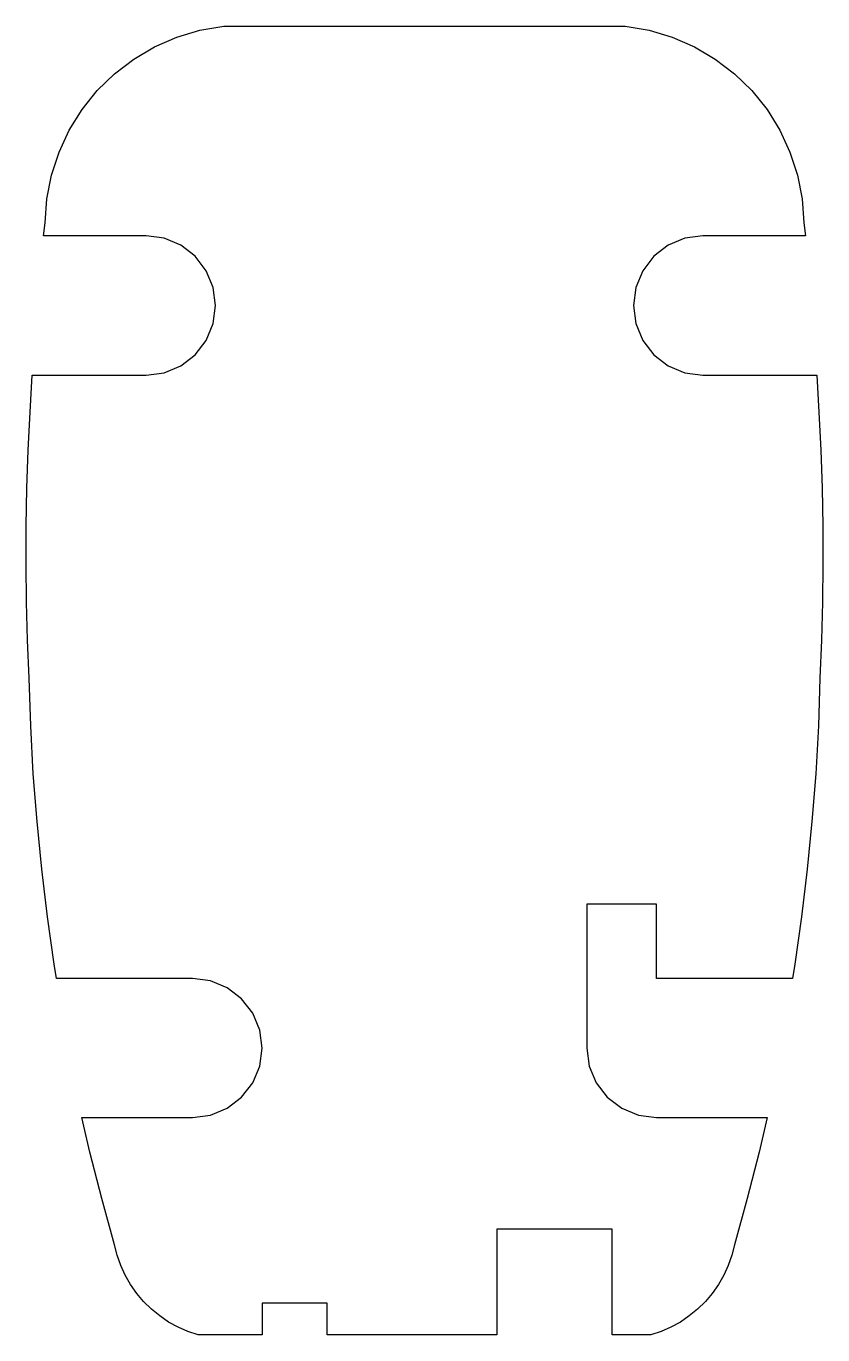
# Model space of a CAD drawing. Extents: x -21.5 to 21.5, y -35.3 to 35.3.
import ezdxf

# ---------------------------------------------------------------- set-up
doc = ezdxf.new("R2010")
doc.units = 0
doc.layers.add('LAYER0', color=7, linetype='CONTINUOUS')

msp = doc.modelspace()

# ---------------------------------------------------------------- linework, layer by layer
at = {"layer": 'LAYER0'}
for p, q in [((0, 35.25), (10.81, 35.25)), ((10.81, 35.25), (12.095, 35.031)), ((-14.539, 34.138), (-13.344, 34.658)), ((-13.344, 34.658), (-12.095, 35.031)), ((-12.095, 35.031), (-10.81, 35.25)), ((-10.81, 35.25), (0, 35.25)), ((12.095, 35.031), (13.344, 34.658)), ((13.344, 34.658), (14.539, 34.138)), ((-15.663, 33.477), (-14.539, 34.138)), ((14.539, 34.138), (15.663, 33.477)), ((-16.699, 32.686), (-15.663, 33.477)), ((15.663, 33.477), (16.699, 32.686)), ((-17.632, 31.776), (-16.699, 32.686)), ((16.699, 32.686), (17.632, 31.776)), ((-18.448, 30.76), (-17.632, 31.776)), ((17.632, 31.776), (18.449, 30.76)), ((-19.137, 29.653), (-18.448, 30.76)), ((18.449, 30.76), (19.137, 29.653)), ((-19.687, 28.471), (-19.137, 29.653)), ((19.137, 29.653), (19.687, 28.471)), ((-20.09, 27.232), (-19.687, 28.471)), ((19.687, 28.471), (20.09, 27.232)), ((-20.341, 25.953), (-20.09, 27.232)), ((20.09, 27.232), (20.341, 25.953)), ((-20.436, 24.653), (-20.341, 25.953)), ((20.341, 25.953), (20.436, 24.653)), ((-20.52, 23.95), (-20.436, 24.653)), ((20.436, 24.653), (20.52, 23.95)), ((-15, 23.95), (-20.52, 23.95)), ((-14.029, 23.822), (-15, 23.95)), ((-13.125, 23.448), (-14.029, 23.822)), ((-12.348, 22.852), (-13.125, 23.448)), ((13.125, 23.448), (12.348, 22.852)), ((14.029, 23.822), (13.125, 23.448)), ((15, 23.95), (14.029, 23.822)), ((20.52, 23.95), (15, 23.95)), ((-11.752, 22.075), (-12.348, 22.852)), ((12.348, 22.852), (11.752, 22.075)), ((-11.378, 21.171), (-11.752, 22.075)), ((11.752, 22.075), (11.378, 21.171)), ((-11.25, 20.2), (-11.378, 21.171)), ((11.378, 21.171), (11.25, 20.2)), ((-11.378, 19.229), (-11.25, 20.2)), ((11.25, 20.2), (11.378, 19.229)), ((-11.752, 18.325), (-11.378, 19.229)), ((11.378, 19.229), (11.752, 18.325)), ((-12.348, 17.548), (-11.752, 18.325)), ((11.752, 18.325), (12.348, 17.548)), ((-14.029, 16.578), (-13.125, 16.952)), ((-13.125, 16.952), (-12.348, 17.548)), ((12.348, 17.548), (13.125, 16.952)), ((13.125, 16.952), (14.029, 16.578)), ((-21.249, 14.458), (-21.124, 16.45)), ((-21.124, 16.45), (-15, 16.45)), ((-15, 16.45), (-14.029, 16.578)), ((14.029, 16.578), (15, 16.45)), ((15, 16.45), (21.124, 16.45)), ((21.124, 16.45), (21.249, 14.458)), ((-21.345, 12.413), (-21.249, 14.458)), ((21.249, 14.458), (21.345, 12.413)), ((-21.411, 10.367), (-21.345, 12.413)), ((21.345, 12.413), (21.411, 10.367)), ((-21.448, 8.32), (-21.411, 10.367)), ((21.411, 10.367), (21.448, 8.32)), ((-21.455, 6.272), (-21.448, 8.32)), ((21.448, 8.32), (21.455, 6.272)), ((-21.433, 4.225), (-21.455, 6.272)), ((21.455, 6.272), (21.433, 4.225)), ((-21.381, 2.178), (-21.433, 4.225)), ((21.433, 4.225), (21.381, 2.178)), ((-21.3, 0.132), (-21.381, 2.178)), ((21.381, 2.178), (21.3, 0.132)), ((-21.213, -2.448), (-21.3, 0.132)), ((21.3, 0.132), (21.214, -2.448)), ((-21.071, -5.026), (-21.213, -2.448)), ((21.214, -2.448), (21.071, -5.026)), ((-20.872, -7.599), (-21.071, -5.026)), ((21.071, -5.026), (20.872, -7.599)), ((-20.617, -10.168), (-20.872, -7.599)), ((20.872, -7.599), (20.618, -10.168)), ((-20.307, -12.731), (-20.617, -10.168)), ((20.618, -10.168), (20.307, -12.731)), ((12.5, -12.05), (8.75, -12.05)), ((8.75, -12.05), (8.75, -19.8)), ((12.5, -16.05), (12.5, -12.05)), ((-19.941, -15.286), (-20.307, -12.731)), ((20.307, -12.731), (19.941, -15.286)), ((-19.814, -16.05), (-19.941, -15.286)), ((19.941, -15.286), (19.814, -16.05)), ((-12.5, -16.05), (-19.814, -16.05)), ((-11.529, -16.178), (-12.5, -16.05)), ((-10.625, -16.552), (-11.529, -16.178)), ((19.814, -16.05), (12.5, -16.05)), ((-9.848, -17.148), (-10.625, -16.552)), ((-9.252, -17.925), (-9.848, -17.148)), ((-8.878, -18.829), (-9.252, -17.925)), ((-8.75, -19.8), (-8.878, -18.829)), ((-8.878, -20.771), (-8.75, -19.8)), ((8.75, -19.8), (8.878, -20.771)), ((-9.252, -21.675), (-8.878, -20.771)), ((8.878, -20.771), (9.252, -21.675)), ((-9.848, -22.452), (-9.252, -21.675)), ((9.252, -21.675), (9.848, -22.452)), ((-10.625, -23.048), (-9.848, -22.452)), ((9.848, -22.452), (10.625, -23.048)), ((-11.529, -23.422), (-10.625, -23.048)), ((10.625, -23.048), (11.529, -23.422)), ((-18.028, -25.41), (-18.462, -23.55)), ((-18.462, -23.55), (-12.5, -23.55)), ((-12.5, -23.55), (-11.529, -23.422)), ((11.529, -23.422), (12.5, -23.55)), ((12.5, -23.55), (18.462, -23.55)), ((18.462, -23.55), (18.028, -25.41)), ((-17.386, -27.91), (-18.028, -25.41)), ((18.028, -25.41), (17.387, -27.91)), ((-16.691, -30.396), (-17.386, -27.91)), ((17.387, -27.91), (16.691, -30.396)), ((7, -29.55), (3.9, -29.55)), ((3.9, -29.55), (3.9, -35.25)), ((10.1, -29.55), (7, -29.55)), ((10.1, -35.25), (10.1, -29.55)), ((-16.552, -30.96), (-16.691, -30.396)), ((-16.361, -31.508), (-16.552, -30.96)), ((16.552, -30.96), (16.362, -31.508)), ((16.691, -30.396), (16.552, -30.96)), ((-16.122, -32.037), (-16.361, -31.508)), ((16.362, -31.508), (16.122, -32.037)), ((-15.834, -32.542), (-16.122, -32.037)), ((16.122, -32.037), (15.834, -32.542)), ((-15.502, -33.018), (-15.834, -32.542)), ((-15.127, -33.461), (-15.502, -33.018)), ((15.502, -33.018), (15.127, -33.461)), ((15.834, -32.542), (15.502, -33.018)), ((-14.713, -33.868), (-15.127, -33.461)), ((-7, -33.55), (-8.75, -33.55)), ((-8.75, -33.55), (-8.75, -35.25)), ((-5.25, -33.55), (-7, -33.55)), ((-5.25, -35.25), (-5.25, -33.55)), ((15.127, -33.461), (14.713, -33.868)), ((-14.264, -34.235), (-14.713, -33.868)), ((-13.782, -34.56), (-14.264, -34.235)), ((14.264, -34.235), (13.782, -34.56)), ((14.713, -33.868), (14.264, -34.235)), ((-13.273, -34.838), (-13.782, -34.56)), ((-12.74, -35.069), (-13.273, -34.838)), ((-12.188, -35.25), (-12.74, -35.069)), ((-8.75, -35.25), (-12.188, -35.25)), ((3.9, -35.25), (-5.25, -35.25)), ((12.188, -35.25), (10.1, -35.25)), ((12.74, -35.069), (12.188, -35.25)), ((13.273, -34.838), (12.74, -35.069)), ((13.782, -34.56), (13.273, -34.838))]:
    msp.add_line(p, q, dxfattribs=at)

doc.saveas('drawing.dxf')
